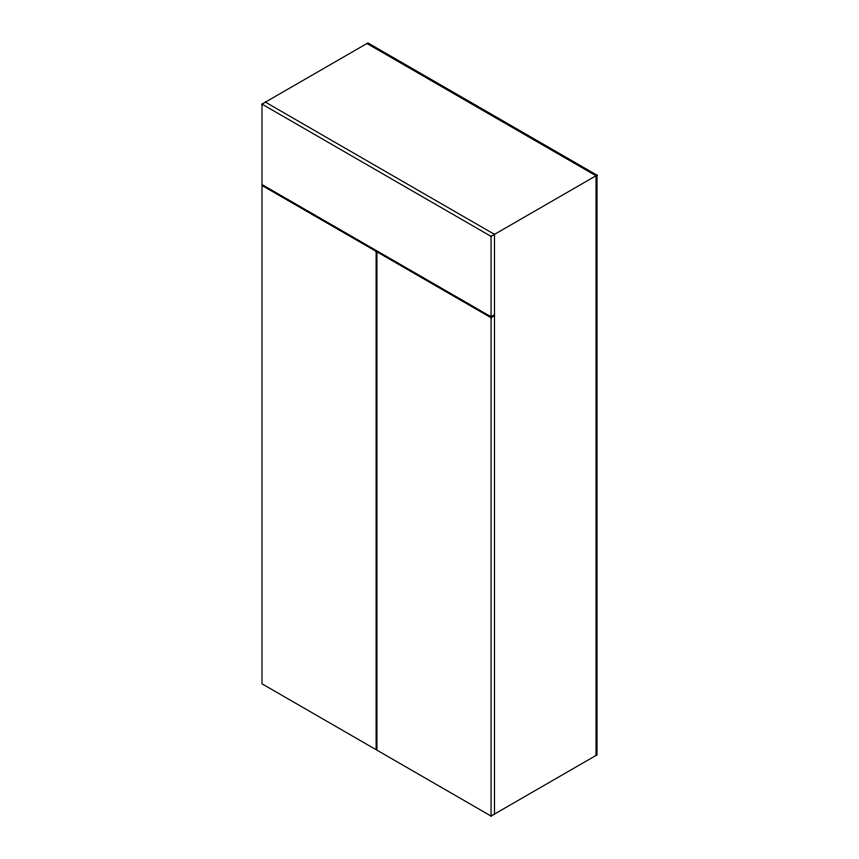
<?xml version="1.0" encoding="UTF-8"?>
<svg xmlns="http://www.w3.org/2000/svg" width="859" height="859" viewBox="0 0 859 859"><rect width="100%" height="100%" fill="white"/><g stroke="black" fill="none" stroke-linecap="round" stroke-linejoin="round"><path stroke-width="1.29" d="M494.494 314.823L491.058 316.81L261.995 184.567L261.995 104.111L367.942 42.95L597.005 175.193L597.005 754.889L491.058 816.05L376.908 750.143L376.908 251.794L491.058 317.69L494.494 315.715M261.995 104.111L491.058 236.365L597.005 175.193M366.986 43.498L596.049 175.751L596.049 755.437M265.431 102.135L494.494 234.378L494.494 814.064M491.058 236.365L491.058 316.81M491.058 317.69L491.058 816.05M376.145 251.354L261.995 185.447L261.995 683.807L376.145 749.703L376.145 251.354"/></g></svg>
